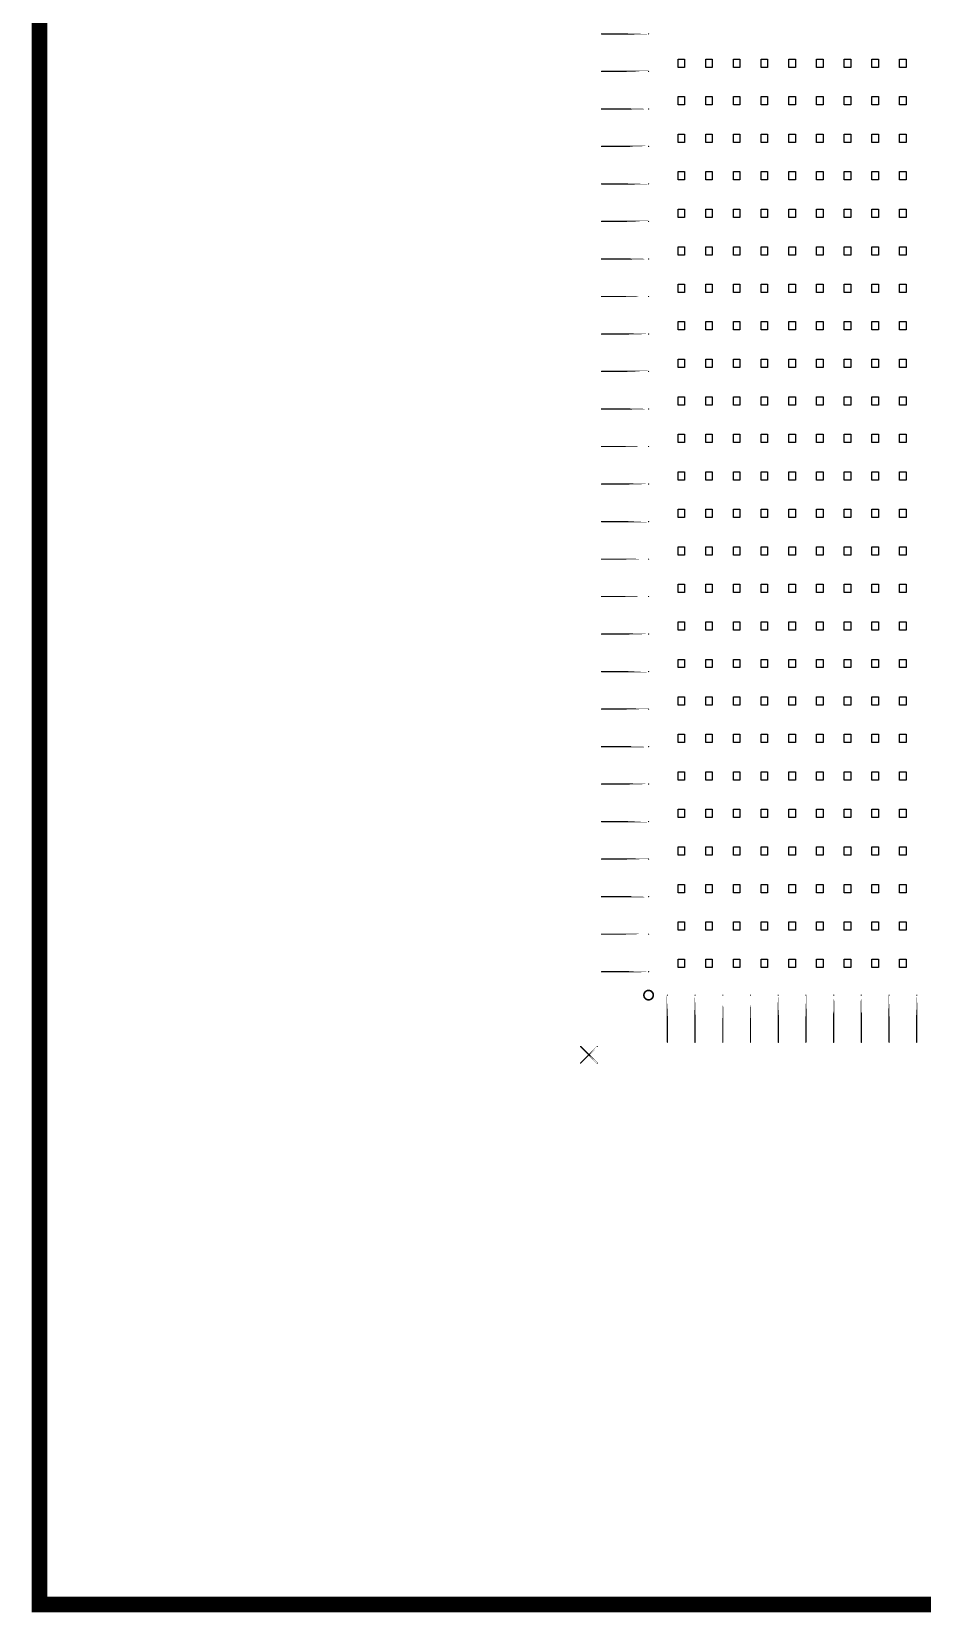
# Model space of a CAD drawing. Extents: x 11 to 212, y 11 to 212.
# Drawn here: x 10.7 to 67.4, y 10.7 to 111.3 of the extents above; entities that cross this region are included whole.
import ezdxf

# ---------------------------------------------------------------- set-up
doc = ezdxf.new("R2010")
doc.units = 0
doc.layers.get('0').update_dxf_attribs({"linetype": 'continuous'})
doc.layers.add('Mark', color=7, linetype='continuous')

# ---------------------------------------------------------------- blocks, each defined once
blk = doc.blocks.new('cutlineendpoint')
at = {"const_width": 0.04}
blk.add_lwpolyline([(-0.02, 0, 1), (0.02, 0, 1)], format="xyb", close=True, dxfattribs=at)

msp = doc.modelspace()

# ---------------------------------------------------------------- linework, layer by layer
at = {"layer": 'Mark'}
for points, const_width in [([(11.2, 211.2), (211.2, 211.2), (211.2, 11.2), (11.2, 11.2)], 1), ([(50, 111.2), (47, 111.2)], 0.08), ([(50, 108.81), (47, 108.81)], 0.08), ([(50, 106.42), (47, 106.42)], 0.08), ([(50, 104.04), (47, 104.04)], 0.08), ([(50, 101.65), (47, 101.65)], 0.08), ([(50, 99.26), (47, 99.26)], 0.08), ([(50, 96.87), (47, 96.87)], 0.08), ([(50, 94.48), (47, 94.48)], 0.08), ([(50, 92.09), (47, 92.09)], 0.08), ([(50, 89.71), (47, 89.71)], 0.08), ([(50, 87.32), (47, 87.32)], 0.08), ([(50, 84.93), (47, 84.93)], 0.08), ([(50, 82.54), (47, 82.54)], 0.08), ([(50, 80.15), (47, 80.15)], 0.08), ([(50, 77.76), (47, 77.76)], 0.08), ([(50, 75.38), (47, 75.38)], 0.08), ([(50, 72.99), (47, 72.99)], 0.08), ([(50, 70.6), (47, 70.6)], 0.08), ([(50, 68.21), (47, 68.21)], 0.08), ([(50, 65.82), (47, 65.82)], 0.08), ([(50, 63.44), (47, 63.44)], 0.08), ([(50, 61.05), (47, 61.05)], 0.08), ([(50, 58.66), (47, 58.66)], 0.08), ([(50, 56.27), (47, 56.27)], 0.08), ([(50, 53.88), (47, 53.88)], 0.08), ([(50, 51.49), (47, 51.49)], 0.08), ([(51.2, 50), (51.2, 47)], 0.08), ([(52.96, 50), (52.96, 47)], 0.08), ([(54.73, 50), (54.73, 47)], 0.08), ([(56.49, 50), (56.49, 47)], 0.08), ([(58.26, 50), (58.26, 47)], 0.08), ([(60.02, 50), (60.02, 47)], 0.08), ([(61.79, 50), (61.79, 47)], 0.08), ([(63.55, 50), (63.55, 47)], 0.08), ([(65.32, 50), (65.32, 47)], 0.08), ([(67.08, 50), (67.08, 47)], 0.08), ([(46.73, 46.73), (45.67, 45.67)], 0.08), ([(46.73, 45.67), (45.67, 46.73)], 0.08)]:
    msp.add_lwpolyline(points, close=True, dxfattribs=dict(at, const_width=const_width))
for points in [[(52.29, 109.06), (51.88, 109.06), (51.88, 109.59), (52.29, 109.59)], [(54.05, 109.06), (53.64, 109.06), (53.64, 109.59), (54.05, 109.59)], [(55.82, 109.06), (55.41, 109.06), (55.41, 109.59), (55.82, 109.59)], [(57.58, 109.06), (57.17, 109.06), (57.17, 109.59), (57.58, 109.59)], [(59.35, 109.06), (58.94, 109.06), (58.94, 109.59), (59.35, 109.59)], [(61.11, 109.06), (60.7, 109.06), (60.7, 109.59), (61.11, 109.59)], [(62.88, 109.06), (62.46, 109.06), (62.46, 109.59), (62.88, 109.59)], [(64.64, 109.06), (64.23, 109.06), (64.23, 109.59), (64.64, 109.59)], [(66.41, 109.06), (65.99, 109.06), (65.99, 109.59), (66.41, 109.59)], [(52.29, 106.68), (51.88, 106.68), (51.88, 107.21), (52.29, 107.21)], [(54.05, 106.68), (53.64, 106.68), (53.64, 107.21), (54.05, 107.21)], [(55.82, 106.68), (55.41, 106.68), (55.41, 107.21), (55.82, 107.21)], [(57.58, 106.68), (57.17, 106.68), (57.17, 107.21), (57.58, 107.21)], [(59.35, 106.68), (58.94, 106.68), (58.94, 107.21), (59.35, 107.21)], [(61.11, 106.68), (60.7, 106.68), (60.7, 107.21), (61.11, 107.21)], [(62.88, 106.68), (62.46, 106.68), (62.46, 107.21), (62.88, 107.21)], [(64.64, 106.68), (64.23, 106.68), (64.23, 107.21), (64.64, 107.21)], [(66.41, 106.68), (65.99, 106.68), (65.99, 107.21), (66.41, 107.21)], [(52.29, 104.29), (51.88, 104.29), (51.88, 104.82), (52.29, 104.82)], [(54.05, 104.29), (53.64, 104.29), (53.64, 104.82), (54.05, 104.82)], [(55.82, 104.29), (55.41, 104.29), (55.41, 104.82), (55.82, 104.82)], [(57.58, 104.29), (57.17, 104.29), (57.17, 104.82), (57.58, 104.82)], [(59.35, 104.29), (58.94, 104.29), (58.94, 104.82), (59.35, 104.82)], [(61.11, 104.29), (60.7, 104.29), (60.7, 104.82), (61.11, 104.82)], [(62.88, 104.29), (62.46, 104.29), (62.46, 104.82), (62.88, 104.82)], [(64.64, 104.29), (64.23, 104.29), (64.23, 104.82), (64.64, 104.82)], [(66.41, 104.29), (65.99, 104.29), (65.99, 104.82), (66.41, 104.82)], [(52.29, 101.9), (51.88, 101.9), (51.88, 102.43), (52.29, 102.43)], [(54.05, 101.9), (53.64, 101.9), (53.64, 102.43), (54.05, 102.43)], [(55.82, 101.9), (55.41, 101.9), (55.41, 102.43), (55.82, 102.43)], [(57.58, 101.9), (57.17, 101.9), (57.17, 102.43), (57.58, 102.43)], [(59.35, 101.9), (58.94, 101.9), (58.94, 102.43), (59.35, 102.43)], [(61.11, 101.9), (60.7, 101.9), (60.7, 102.43), (61.11, 102.43)], [(62.88, 101.9), (62.46, 101.9), (62.46, 102.43), (62.88, 102.43)], [(64.64, 101.9), (64.23, 101.9), (64.23, 102.43), (64.64, 102.43)], [(66.41, 101.9), (65.99, 101.9), (65.99, 102.43), (66.41, 102.43)], [(52.29, 99.51), (51.88, 99.51), (51.88, 100.04), (52.29, 100.04)], [(54.05, 99.51), (53.64, 99.51), (53.64, 100.04), (54.05, 100.04)], [(55.82, 99.51), (55.41, 99.51), (55.41, 100.04), (55.82, 100.04)], [(57.58, 99.51), (57.17, 99.51), (57.17, 100.04), (57.58, 100.04)], [(59.35, 99.51), (58.94, 99.51), (58.94, 100.04), (59.35, 100.04)], [(61.11, 99.51), (60.7, 99.51), (60.7, 100.04), (61.11, 100.04)], [(62.88, 99.51), (62.46, 99.51), (62.46, 100.04), (62.88, 100.04)], [(64.64, 99.51), (64.23, 99.51), (64.23, 100.04), (64.64, 100.04)], [(66.41, 99.51), (65.99, 99.51), (65.99, 100.04), (66.41, 100.04)], [(52.29, 97.12), (51.88, 97.12), (51.88, 97.65), (52.29, 97.65)], [(54.05, 97.12), (53.64, 97.12), (53.64, 97.65), (54.05, 97.65)], [(55.82, 97.12), (55.41, 97.12), (55.41, 97.65), (55.82, 97.65)], [(57.58, 97.12), (57.17, 97.12), (57.17, 97.65), (57.58, 97.65)], [(59.35, 97.12), (58.94, 97.12), (58.94, 97.65), (59.35, 97.65)], [(61.11, 97.12), (60.7, 97.12), (60.7, 97.65), (61.11, 97.65)], [(62.88, 97.12), (62.46, 97.12), (62.46, 97.65), (62.88, 97.65)], [(64.64, 97.12), (64.23, 97.12), (64.23, 97.65), (64.64, 97.65)], [(66.41, 97.12), (65.99, 97.12), (65.99, 97.65), (66.41, 97.65)], [(52.29, 94.74), (51.88, 94.74), (51.88, 95.26), (52.29, 95.26)], [(54.05, 94.74), (53.64, 94.74), (53.64, 95.26), (54.05, 95.26)], [(55.82, 94.74), (55.41, 94.74), (55.41, 95.26), (55.82, 95.26)], [(57.58, 94.74), (57.17, 94.74), (57.17, 95.26), (57.58, 95.26)], [(59.35, 94.74), (58.94, 94.74), (58.94, 95.26), (59.35, 95.26)], [(61.11, 94.74), (60.7, 94.74), (60.7, 95.26), (61.11, 95.26)], [(62.88, 94.74), (62.46, 94.74), (62.46, 95.26), (62.88, 95.26)], [(64.64, 94.74), (64.23, 94.74), (64.23, 95.26), (64.64, 95.26)], [(66.41, 94.74), (65.99, 94.74), (65.99, 95.26), (66.41, 95.26)], [(52.29, 92.35), (51.88, 92.35), (51.88, 92.88), (52.29, 92.88)], [(54.05, 92.35), (53.64, 92.35), (53.64, 92.88), (54.05, 92.88)], [(55.82, 92.35), (55.41, 92.35), (55.41, 92.88), (55.82, 92.88)], [(57.58, 92.35), (57.17, 92.35), (57.17, 92.88), (57.58, 92.88)], [(59.35, 92.35), (58.94, 92.35), (58.94, 92.88), (59.35, 92.88)], [(61.11, 92.35), (60.7, 92.35), (60.7, 92.88), (61.11, 92.88)], [(62.88, 92.35), (62.46, 92.35), (62.46, 92.88), (62.88, 92.88)], [(64.64, 92.35), (64.23, 92.35), (64.23, 92.88), (64.64, 92.88)], [(66.41, 92.35), (65.99, 92.35), (65.99, 92.88), (66.41, 92.88)], [(52.29, 89.96), (51.88, 89.96), (51.88, 90.49), (52.29, 90.49)], [(54.05, 89.96), (53.64, 89.96), (53.64, 90.49), (54.05, 90.49)], [(55.82, 89.96), (55.41, 89.96), (55.41, 90.49), (55.82, 90.49)], [(57.58, 89.96), (57.17, 89.96), (57.17, 90.49), (57.58, 90.49)], [(59.35, 89.96), (58.94, 89.96), (58.94, 90.49), (59.35, 90.49)], [(61.11, 89.96), (60.7, 89.96), (60.7, 90.49), (61.11, 90.49)], [(62.88, 89.96), (62.46, 89.96), (62.46, 90.49), (62.88, 90.49)], [(64.64, 89.96), (64.23, 89.96), (64.23, 90.49), (64.64, 90.49)], [(66.41, 89.96), (65.99, 89.96), (65.99, 90.49), (66.41, 90.49)], [(52.29, 87.57), (51.88, 87.57), (51.88, 88.1), (52.29, 88.1)], [(54.05, 87.57), (53.64, 87.57), (53.64, 88.1), (54.05, 88.1)], [(55.82, 87.57), (55.41, 87.57), (55.41, 88.1), (55.82, 88.1)], [(57.58, 87.57), (57.17, 87.57), (57.17, 88.1), (57.58, 88.1)], [(59.35, 87.57), (58.94, 87.57), (58.94, 88.1), (59.35, 88.1)], [(61.11, 87.57), (60.7, 87.57), (60.7, 88.1), (61.11, 88.1)], [(62.88, 87.57), (62.46, 87.57), (62.46, 88.1), (62.88, 88.1)], [(64.64, 87.57), (64.23, 87.57), (64.23, 88.1), (64.64, 88.1)], [(66.41, 87.57), (65.99, 87.57), (65.99, 88.1), (66.41, 88.1)], [(52.29, 85.18), (51.88, 85.18), (51.88, 85.71), (52.29, 85.71)], [(54.05, 85.18), (53.64, 85.18), (53.64, 85.71), (54.05, 85.71)], [(55.82, 85.18), (55.41, 85.18), (55.41, 85.71), (55.82, 85.71)], [(57.58, 85.18), (57.17, 85.18), (57.17, 85.71), (57.58, 85.71)], [(59.35, 85.18), (58.94, 85.18), (58.94, 85.71), (59.35, 85.71)], [(61.11, 85.18), (60.7, 85.18), (60.7, 85.71), (61.11, 85.71)], [(62.88, 85.18), (62.46, 85.18), (62.46, 85.71), (62.88, 85.71)], [(64.64, 85.18), (64.23, 85.18), (64.23, 85.71), (64.64, 85.71)], [(66.41, 85.18), (65.99, 85.18), (65.99, 85.71), (66.41, 85.71)], [(52.29, 82.79), (51.88, 82.79), (51.88, 83.32), (52.29, 83.32)], [(54.05, 82.79), (53.64, 82.79), (53.64, 83.32), (54.05, 83.32)], [(55.82, 82.79), (55.41, 82.79), (55.41, 83.32), (55.82, 83.32)], [(57.58, 82.79), (57.17, 82.79), (57.17, 83.32), (57.58, 83.32)], [(59.35, 82.79), (58.94, 82.79), (58.94, 83.32), (59.35, 83.32)], [(61.11, 82.79), (60.7, 82.79), (60.7, 83.32), (61.11, 83.32)], [(62.88, 82.79), (62.46, 82.79), (62.46, 83.32), (62.88, 83.32)], [(64.64, 82.79), (64.23, 82.79), (64.23, 83.32), (64.64, 83.32)], [(66.41, 82.79), (65.99, 82.79), (65.99, 83.32), (66.41, 83.32)], [(52.29, 80.41), (51.88, 80.41), (51.88, 80.94), (52.29, 80.94)], [(54.05, 80.41), (53.64, 80.41), (53.64, 80.94), (54.05, 80.94)], [(55.82, 80.41), (55.41, 80.41), (55.41, 80.94), (55.82, 80.94)], [(57.58, 80.41), (57.17, 80.41), (57.17, 80.94), (57.58, 80.94)], [(59.35, 80.41), (58.94, 80.41), (58.94, 80.94), (59.35, 80.94)], [(61.11, 80.41), (60.7, 80.41), (60.7, 80.94), (61.11, 80.94)], [(62.88, 80.41), (62.46, 80.41), (62.46, 80.94), (62.88, 80.94)], [(64.64, 80.41), (64.23, 80.41), (64.23, 80.94), (64.64, 80.94)], [(66.41, 80.41), (65.99, 80.41), (65.99, 80.94), (66.41, 80.94)], [(52.29, 78.02), (51.88, 78.02), (51.88, 78.55), (52.29, 78.55)], [(54.05, 78.02), (53.64, 78.02), (53.64, 78.55), (54.05, 78.55)], [(55.82, 78.02), (55.41, 78.02), (55.41, 78.55), (55.82, 78.55)], [(57.58, 78.02), (57.17, 78.02), (57.17, 78.55), (57.58, 78.55)], [(59.35, 78.02), (58.94, 78.02), (58.94, 78.55), (59.35, 78.55)], [(61.11, 78.02), (60.7, 78.02), (60.7, 78.55), (61.11, 78.55)], [(62.88, 78.02), (62.46, 78.02), (62.46, 78.55), (62.88, 78.55)], [(64.64, 78.02), (64.23, 78.02), (64.23, 78.55), (64.64, 78.55)], [(66.41, 78.02), (65.99, 78.02), (65.99, 78.55), (66.41, 78.55)], [(52.29, 75.63), (51.88, 75.63), (51.88, 76.16), (52.29, 76.16)], [(54.05, 75.63), (53.64, 75.63), (53.64, 76.16), (54.05, 76.16)], [(55.82, 75.63), (55.41, 75.63), (55.41, 76.16), (55.82, 76.16)], [(57.58, 75.63), (57.17, 75.63), (57.17, 76.16), (57.58, 76.16)], [(59.35, 75.63), (58.94, 75.63), (58.94, 76.16), (59.35, 76.16)], [(61.11, 75.63), (60.7, 75.63), (60.7, 76.16), (61.11, 76.16)], [(62.88, 75.63), (62.46, 75.63), (62.46, 76.16), (62.88, 76.16)], [(64.64, 75.63), (64.23, 75.63), (64.23, 76.16), (64.64, 76.16)], [(66.41, 75.63), (65.99, 75.63), (65.99, 76.16), (66.41, 76.16)], [(52.29, 73.24), (51.88, 73.24), (51.88, 73.77), (52.29, 73.77)], [(54.05, 73.24), (53.64, 73.24), (53.64, 73.77), (54.05, 73.77)], [(55.82, 73.24), (55.41, 73.24), (55.41, 73.77), (55.82, 73.77)], [(57.58, 73.24), (57.17, 73.24), (57.17, 73.77), (57.58, 73.77)], [(59.35, 73.24), (58.94, 73.24), (58.94, 73.77), (59.35, 73.77)], [(61.11, 73.24), (60.7, 73.24), (60.7, 73.77), (61.11, 73.77)], [(62.88, 73.24), (62.46, 73.24), (62.46, 73.77), (62.88, 73.77)], [(64.64, 73.24), (64.23, 73.24), (64.23, 73.77), (64.64, 73.77)], [(66.41, 73.24), (65.99, 73.24), (65.99, 73.77), (66.41, 73.77)], [(52.29, 70.85), (51.88, 70.85), (51.88, 71.38), (52.29, 71.38)], [(54.05, 70.85), (53.64, 70.85), (53.64, 71.38), (54.05, 71.38)], [(55.82, 70.85), (55.41, 70.85), (55.41, 71.38), (55.82, 71.38)], [(57.58, 70.85), (57.17, 70.85), (57.17, 71.38), (57.58, 71.38)], [(59.35, 70.85), (58.94, 70.85), (58.94, 71.38), (59.35, 71.38)], [(61.11, 70.85), (60.7, 70.85), (60.7, 71.38), (61.11, 71.38)], [(62.88, 70.85), (62.46, 70.85), (62.46, 71.38), (62.88, 71.38)], [(64.64, 70.85), (64.23, 70.85), (64.23, 71.38), (64.64, 71.38)], [(66.41, 70.85), (65.99, 70.85), (65.99, 71.38), (66.41, 71.38)], [(52.29, 68.46), (51.88, 68.46), (51.88, 68.99), (52.29, 68.99)], [(54.05, 68.46), (53.64, 68.46), (53.64, 68.99), (54.05, 68.99)], [(55.82, 68.46), (55.41, 68.46), (55.41, 68.99), (55.82, 68.99)], [(57.58, 68.46), (57.17, 68.46), (57.17, 68.99), (57.58, 68.99)], [(59.35, 68.46), (58.94, 68.46), (58.94, 68.99), (59.35, 68.99)], [(61.11, 68.46), (60.7, 68.46), (60.7, 68.99), (61.11, 68.99)], [(62.88, 68.46), (62.46, 68.46), (62.46, 68.99), (62.88, 68.99)], [(64.64, 68.46), (64.23, 68.46), (64.23, 68.99), (64.64, 68.99)], [(66.41, 68.46), (65.99, 68.46), (65.99, 68.99), (66.41, 68.99)], [(52.29, 66.08), (51.88, 66.08), (51.88, 66.61), (52.29, 66.61)], [(54.05, 66.08), (53.64, 66.08), (53.64, 66.61), (54.05, 66.61)], [(55.82, 66.08), (55.41, 66.08), (55.41, 66.61), (55.82, 66.61)], [(57.58, 66.08), (57.17, 66.08), (57.17, 66.61), (57.58, 66.61)], [(59.35, 66.08), (58.94, 66.08), (58.94, 66.61), (59.35, 66.61)], [(61.11, 66.08), (60.7, 66.08), (60.7, 66.61), (61.11, 66.61)], [(62.88, 66.08), (62.46, 66.08), (62.46, 66.61), (62.88, 66.61)], [(64.64, 66.08), (64.23, 66.08), (64.23, 66.61), (64.64, 66.61)], [(66.41, 66.08), (65.99, 66.08), (65.99, 66.61), (66.41, 66.61)], [(52.29, 63.69), (51.88, 63.69), (51.88, 64.22), (52.29, 64.22)], [(54.05, 63.69), (53.64, 63.69), (53.64, 64.22), (54.05, 64.22)], [(55.82, 63.69), (55.41, 63.69), (55.41, 64.22), (55.82, 64.22)], [(57.58, 63.69), (57.17, 63.69), (57.17, 64.22), (57.58, 64.22)], [(59.35, 63.69), (58.94, 63.69), (58.94, 64.22), (59.35, 64.22)], [(61.11, 63.69), (60.7, 63.69), (60.7, 64.22), (61.11, 64.22)], [(62.88, 63.69), (62.46, 63.69), (62.46, 64.22), (62.88, 64.22)], [(64.64, 63.69), (64.23, 63.69), (64.23, 64.22), (64.64, 64.22)], [(66.41, 63.69), (65.99, 63.69), (65.99, 64.22), (66.41, 64.22)], [(52.29, 61.3), (51.88, 61.3), (51.88, 61.83), (52.29, 61.83)], [(54.05, 61.3), (53.64, 61.3), (53.64, 61.83), (54.05, 61.83)], [(55.82, 61.3), (55.41, 61.3), (55.41, 61.83), (55.82, 61.83)], [(57.58, 61.3), (57.17, 61.3), (57.17, 61.83), (57.58, 61.83)], [(59.35, 61.3), (58.94, 61.3), (58.94, 61.83), (59.35, 61.83)], [(61.11, 61.3), (60.7, 61.3), (60.7, 61.83), (61.11, 61.83)], [(62.88, 61.3), (62.46, 61.3), (62.46, 61.83), (62.88, 61.83)], [(64.64, 61.3), (64.23, 61.3), (64.23, 61.83), (64.64, 61.83)], [(66.41, 61.3), (65.99, 61.3), (65.99, 61.83), (66.41, 61.83)], [(52.29, 58.91), (51.88, 58.91), (51.88, 59.44), (52.29, 59.44)], [(54.05, 58.91), (53.64, 58.91), (53.64, 59.44), (54.05, 59.44)], [(55.82, 58.91), (55.41, 58.91), (55.41, 59.44), (55.82, 59.44)], [(57.58, 58.91), (57.17, 58.91), (57.17, 59.44), (57.58, 59.44)], [(59.35, 58.91), (58.94, 58.91), (58.94, 59.44), (59.35, 59.44)], [(61.11, 58.91), (60.7, 58.91), (60.7, 59.44), (61.11, 59.44)], [(62.88, 58.91), (62.46, 58.91), (62.46, 59.44), (62.88, 59.44)], [(64.64, 58.91), (64.23, 58.91), (64.23, 59.44), (64.64, 59.44)], [(66.41, 58.91), (65.99, 58.91), (65.99, 59.44), (66.41, 59.44)], [(52.29, 56.52), (51.88, 56.52), (51.88, 57.05), (52.29, 57.05)], [(54.05, 56.52), (53.64, 56.52), (53.64, 57.05), (54.05, 57.05)], [(55.82, 56.52), (55.41, 56.52), (55.41, 57.05), (55.82, 57.05)], [(57.58, 56.52), (57.17, 56.52), (57.17, 57.05), (57.58, 57.05)], [(59.35, 56.52), (58.94, 56.52), (58.94, 57.05), (59.35, 57.05)], [(61.11, 56.52), (60.7, 56.52), (60.7, 57.05), (61.11, 57.05)], [(62.88, 56.52), (62.46, 56.52), (62.46, 57.05), (62.88, 57.05)], [(64.64, 56.52), (64.23, 56.52), (64.23, 57.05), (64.64, 57.05)], [(66.41, 56.52), (65.99, 56.52), (65.99, 57.05), (66.41, 57.05)], [(52.29, 54.14), (51.88, 54.14), (51.88, 54.66), (52.29, 54.66)], [(54.05, 54.14), (53.64, 54.14), (53.64, 54.66), (54.05, 54.66)], [(55.82, 54.14), (55.41, 54.14), (55.41, 54.66), (55.82, 54.66)], [(57.58, 54.14), (57.17, 54.14), (57.17, 54.66), (57.58, 54.66)], [(59.35, 54.14), (58.94, 54.14), (58.94, 54.66), (59.35, 54.66)], [(61.11, 54.14), (60.7, 54.14), (60.7, 54.66), (61.11, 54.66)], [(62.88, 54.14), (62.46, 54.14), (62.46, 54.66), (62.88, 54.66)], [(64.64, 54.14), (64.23, 54.14), (64.23, 54.66), (64.64, 54.66)], [(66.41, 54.14), (65.99, 54.14), (65.99, 54.66), (66.41, 54.66)], [(52.29, 51.75), (51.88, 51.75), (51.88, 52.28), (52.29, 52.28)], [(54.05, 51.75), (53.64, 51.75), (53.64, 52.28), (54.05, 52.28)], [(55.82, 51.75), (55.41, 51.75), (55.41, 52.28), (55.82, 52.28)], [(57.58, 51.75), (57.17, 51.75), (57.17, 52.28), (57.58, 52.28)], [(59.35, 51.75), (58.94, 51.75), (58.94, 52.28), (59.35, 52.28)], [(61.11, 51.75), (60.7, 51.75), (60.7, 52.28), (61.11, 52.28)], [(62.88, 51.75), (62.46, 51.75), (62.46, 52.28), (62.88, 52.28)], [(64.64, 51.75), (64.23, 51.75), (64.23, 52.28), (64.64, 52.28)], [(66.41, 51.75), (65.99, 51.75), (65.99, 52.28), (66.41, 52.28)]]:
    msp.add_lwpolyline(points, close=True, dxfattribs=at)
at = {"layer": 'Mark', "const_width": 0.1}
msp.add_lwpolyline([(49.7, 50, 1), (50.3, 50, 1)], format="xyb", close=True, dxfattribs=at)

# ---------------------------------------------------------------- block references
at = {"layer": 'Mark'}
for p in [(47, 111.2), (50, 111.2), (47, 108.81), (50, 108.81), (47, 106.42), (50, 106.42), (47, 104.04), (50, 104.04), (47, 101.65), (50, 101.65), (47, 99.26), (50, 99.26), (47, 96.87), (50, 96.87), (47, 94.48), (50, 94.48), (47, 92.09), (50, 92.09), (47, 89.71), (50, 89.71), (47, 87.32), (50, 87.32), (47, 84.93), (50, 84.93), (47, 82.54), (50, 82.54), (47, 80.15), (50, 80.15), (47, 77.76), (50, 77.76), (47, 75.38), (50, 75.38), (47, 72.99), (50, 72.99), (47, 70.6), (50, 70.6), (47, 68.21), (50, 68.21), (47, 65.82), (50, 65.82), (47, 63.44), (50, 63.44), (47, 61.05), (50, 61.05), (47, 58.66), (50, 58.66), (47, 56.27), (50, 56.27), (47, 53.88), (50, 53.88), (47, 51.49), (50, 51.49), (51.2, 50), (52.96, 50), (54.73, 50), (56.49, 50), (58.26, 50), (60.02, 50), (61.79, 50), (63.55, 50), (65.32, 50), (67.08, 50), (45.67, 46.73), (46.73, 46.73), (51.2, 47), (52.96, 47), (54.73, 47), (56.49, 47), (58.26, 47), (60.02, 47), (61.79, 47), (63.55, 47), (65.32, 47), (67.08, 47), (45.67, 45.67), (46.73, 45.67)]:
    msp.add_blockref('cutlineendpoint', p, dxfattribs=at)

doc.saveas('drawing.dxf')
